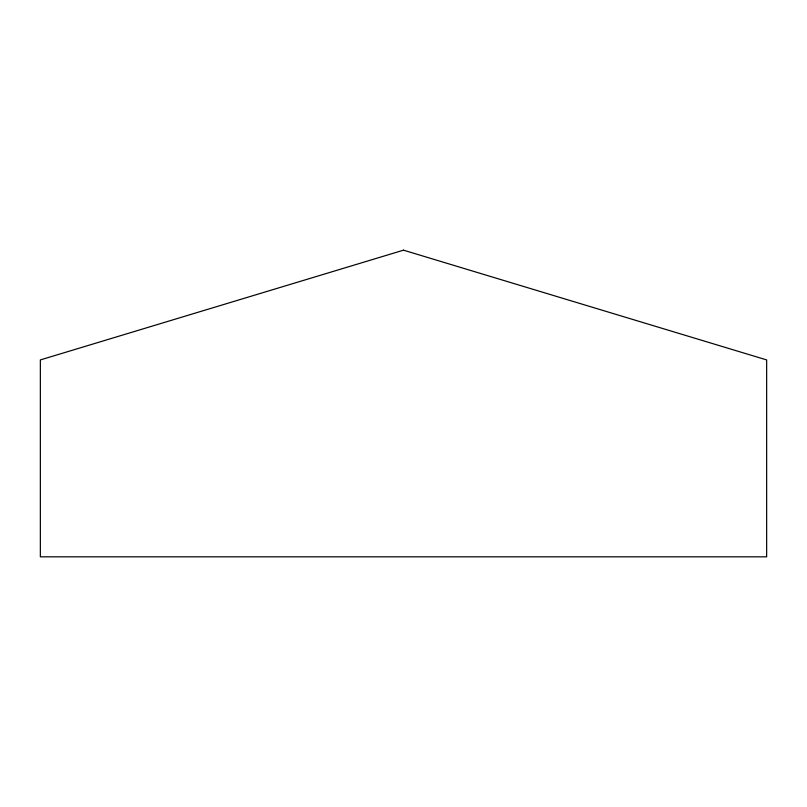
<?xml version="1.0" encoding="UTF-8"?>
<svg xmlns="http://www.w3.org/2000/svg" width="807" height="807" viewBox="0 0 807 807"><rect width="100%" height="100%" fill="white"/><g stroke="black" fill="none" stroke-linecap="round" stroke-linejoin="round"><path stroke-width="1.21" d="M403.5 250.17L40.35 359.922L40.35 556.83L766.65 556.83L766.65 359.922L403.5 250.17"/></g></svg>
